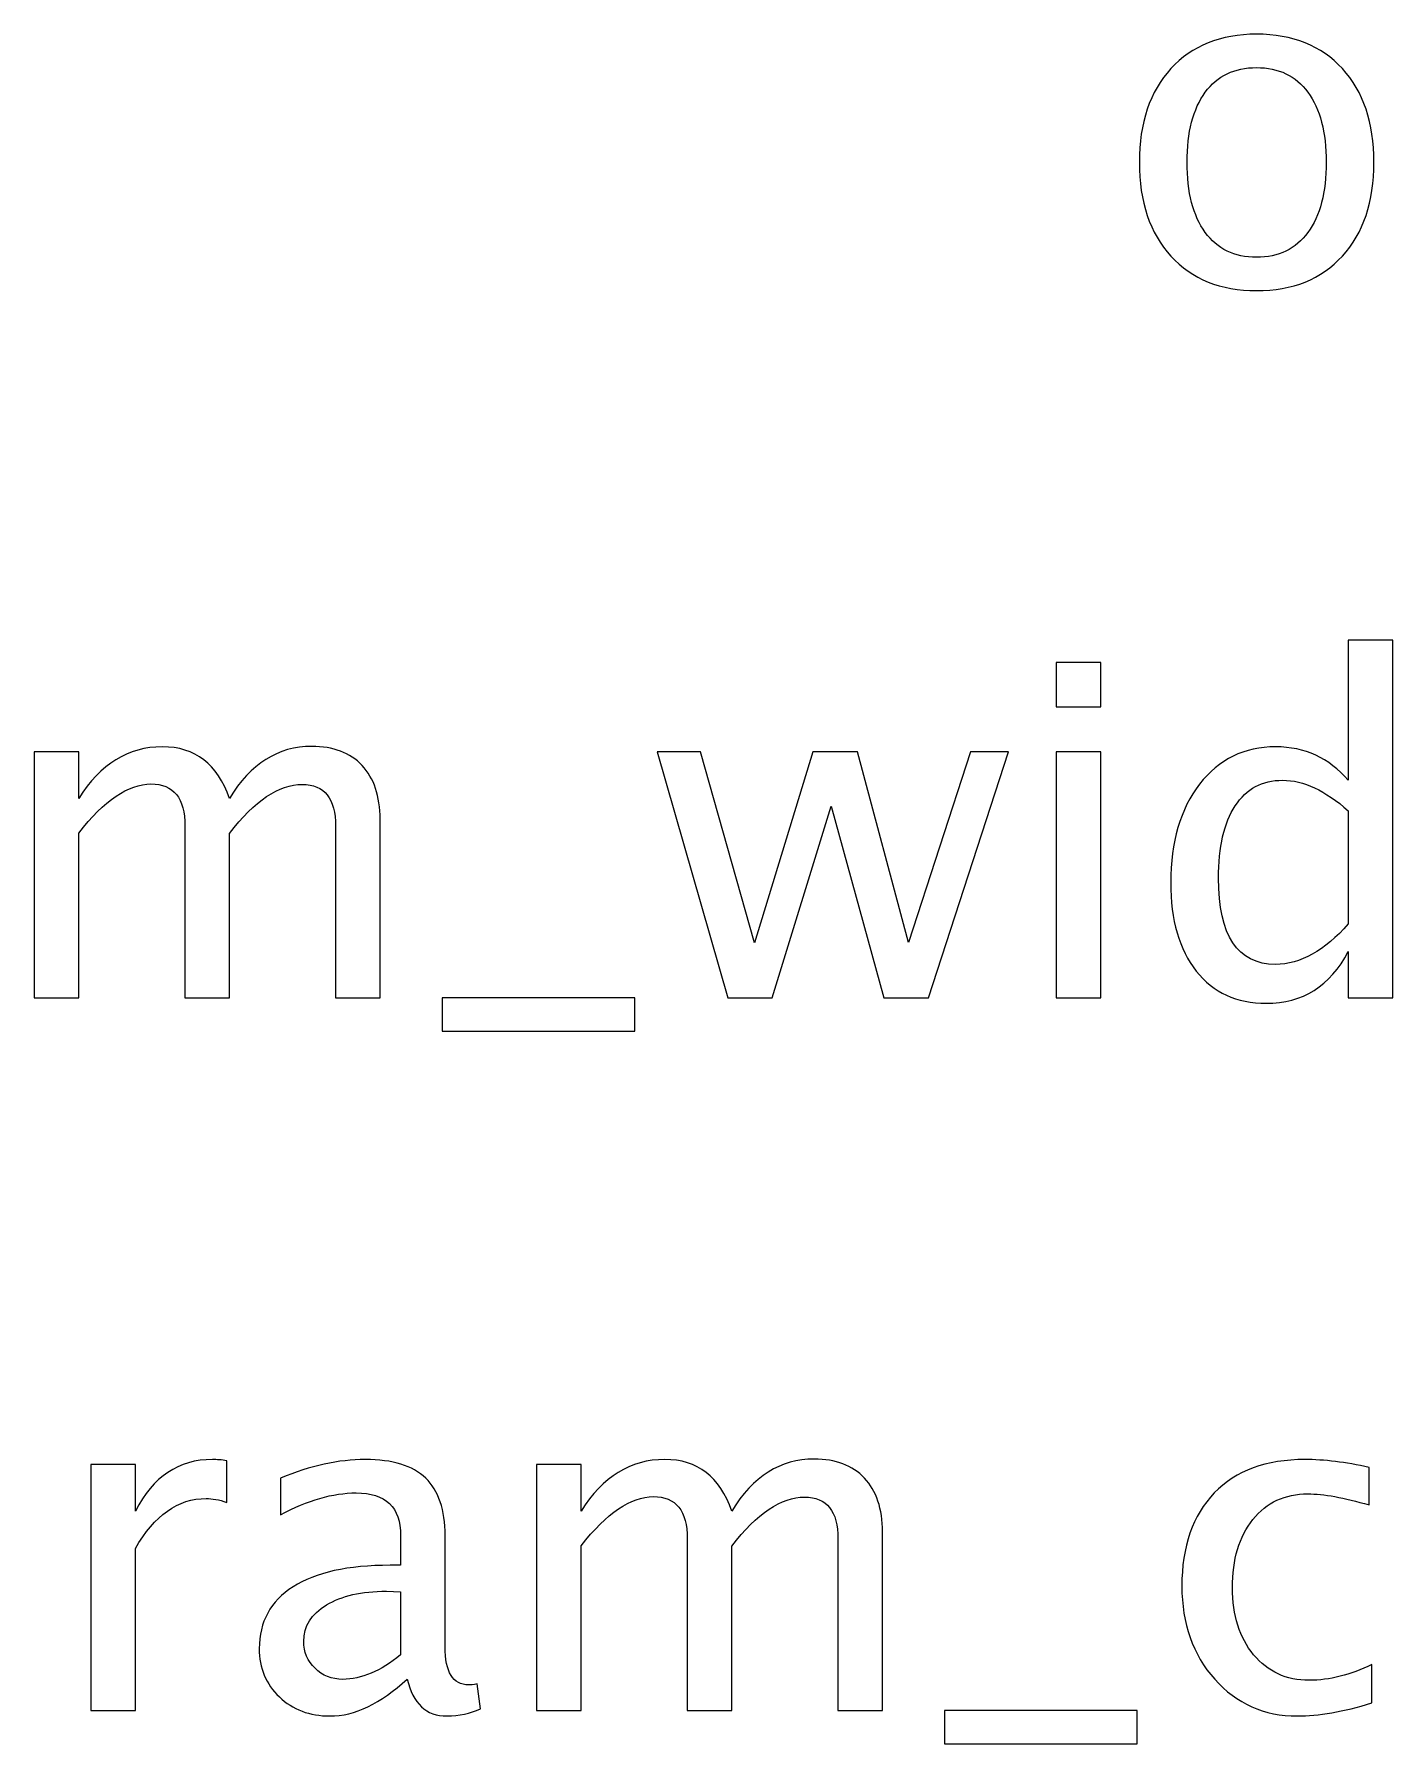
# Model space of a CAD drawing. Header units: centimetres. Extents: x -29.5 to 29.3, y -24.7 to 29.8.
# Drawn here: x -12.41 to -6.2, y 21.51 to 29.32 of the extents above; entities that cross this region are included whole.
import ezdxf

# ---------------------------------------------------------------- set-up
doc = ezdxf.new("R2010")
doc.units = ezdxf.units.CM
doc.header["$MEASUREMENT"] = 0
doc.layers.add('Layer 1', color=7, linetype='Continuous')

msp = doc.modelspace()

# ---------------------------------------------------------------- linework, layer by layer
at = {"layer": 'Layer 1'}
for points, knots in [([(-6.82569, 28.14504), (-6.99044, 28.14504), (-7.12097, 28.1976), (-7.21692, 28.30273), (-7.21692, 28.30273), (-7.31323, 28.40786), (-7.36121, 28.55074), (-7.36121, 28.731), (-7.36121, 28.731), (-7.36121, 28.91092), (-7.31323, 29.05344), (-7.21692, 29.15822), (-7.21692, 29.15822), (-7.12097, 29.26299), (-6.99044, 29.31556), (-6.82569, 29.31556), (-6.82569, 29.31556), (-6.66094, 29.31556), (-6.53042, 29.26299), (-6.43446, 29.15822), (-6.43446, 29.15822), (-6.33815, 29.05344), (-6.29017, 28.91092), (-6.29017, 28.731), (-6.29017, 28.731), (-6.29017, 28.55074), (-6.33815, 28.40786), (-6.43446, 28.30273), (-6.43446, 28.30273), (-6.53042, 28.1976), (-6.66094, 28.14504), (-6.82569, 28.14504)], [0, 0, 0, 0, 0.1111111, 0.1111111, 0.1111111, 0.1111111, 0.2222222, 0.2222222, 0.2222222, 0.2222222, 0.3333333, 0.3333333, 0.3333333, 0.3333333, 0.4444444, 0.4444444, 0.4444444, 0.4444444, 0.5555556, 0.5555556, 0.5555556, 0.5555556, 0.6666667, 0.6666667, 0.6666667, 0.6666667, 0.7777778, 0.7777778, 0.7777778, 0.7777778, 1, 1, 1, 1]), ([(-6.82605, 28.29744), (-6.7255, 28.29744), (-6.64719, 28.33519), (-6.59145, 28.41103), (-6.59145, 28.41103), (-6.53606, 28.48653), (-6.50819, 28.59342), (-6.50819, 28.731), (-6.50819, 28.731), (-6.50819, 28.86824), (-6.53606, 28.97477), (-6.59145, 29.05027), (-6.59145, 29.05027), (-6.64719, 29.12541), (-6.7255, 29.16316), (-6.82605, 29.16316), (-6.82605, 29.16316), (-6.92694, 29.16316), (-7.00526, 29.12541), (-7.06029, 29.05027), (-7.06029, 29.05027), (-7.11568, 28.97477), (-7.14319, 28.86824), (-7.14319, 28.731), (-7.14319, 28.731), (-7.14319, 28.59342), (-7.11568, 28.48653), (-7.06029, 28.41103), (-7.06029, 28.41103), (-7.00526, 28.33519), (-6.92694, 28.29744), (-6.82605, 28.29744)], [0, 0, 0, 0, 0.1111111, 0.1111111, 0.1111111, 0.1111111, 0.2222222, 0.2222222, 0.2222222, 0.2222222, 0.3333333, 0.3333333, 0.3333333, 0.3333333, 0.4444444, 0.4444444, 0.4444444, 0.4444444, 0.5555556, 0.5555556, 0.5555556, 0.5555556, 0.6666667, 0.6666667, 0.6666667, 0.6666667, 0.7777778, 0.7777778, 0.7777778, 0.7777778, 1, 1, 1, 1]), ([(-6.40731, 24.91783), (-6.40731, 24.91783), (-6.40731, 25.12844), (-6.40731, 25.12844), (-6.40731, 25.12844), (-6.49021, 24.9711), (-6.61509, 24.89243), (-6.78196, 24.89243), (-6.78196, 24.89243), (-6.91742, 24.89243), (-7.02396, 24.94147), (-7.10157, 25.03989), (-7.10157, 25.03989), (-7.17918, 25.13832), (-7.21799, 25.27273), (-7.21799, 25.44312), (-7.21799, 25.44312), (-7.21799, 25.62938), (-7.17389, 25.77931), (-7.08605, 25.89291), (-7.08605, 25.89291), (-6.99786, 26.00615), (-6.88214, 26.06295), (-6.73856, 26.06295), (-6.73856, 26.06295), (-6.60557, 26.06295), (-6.49479, 26.01215), (-6.40731, 25.9102), (-6.40731, 25.9102), (-6.40731, 25.9102), (-6.40731, 26.54978), (-6.40731, 26.54978), (-6.40731, 26.54978), (-6.40731, 26.54978), (-6.2041, 26.54978), (-6.2041, 26.54978), (-6.2041, 26.54978), (-6.2041, 26.54978), (-6.2041, 24.91783), (-6.2041, 24.91783), (-6.2041, 24.91783), (-6.2041, 24.91783), (-6.40731, 24.91783), (-6.40731, 24.91783)], [0, 0, 0, 0, 0.0833333, 0.0833333, 0.0833333, 0.0833333, 0.1666667, 0.1666667, 0.1666667, 0.1666667, 0.25, 0.25, 0.25, 0.25, 0.3333333, 0.3333333, 0.3333333, 0.3333333, 0.4166667, 0.4166667, 0.4166667, 0.4166667, 0.5, 0.5, 0.5, 0.5, 0.5833333, 0.5833333, 0.5833333, 0.5833333, 0.6666667, 0.6666667, 0.6666667, 0.6666667, 0.75, 0.75, 0.75, 0.75, 0.8333333, 0.8333333, 0.8333333, 0.8333333, 1, 1, 1, 1]), ([(-7.74081, 26.24498), (-7.74081, 26.24498), (-7.74081, 26.44818), (-7.74081, 26.44818), (-7.74081, 26.44818), (-7.74081, 26.44818), (-7.53761, 26.44818), (-7.53761, 26.44818), (-7.53761, 26.44818), (-7.53761, 26.44818), (-7.53761, 26.24498), (-7.53761, 26.24498), (-7.53761, 26.24498), (-7.53761, 26.24498), (-7.74081, 26.24498), (-7.74081, 26.24498)], [0, 0, 0, 0, 0.2, 0.2, 0.2, 0.2, 0.4, 0.4, 0.4, 0.4, 0.6, 0.6, 0.6, 0.6, 1, 1, 1, 1]), ([(-12.4063, 24.91783), (-12.4063, 24.91783), (-12.4063, 26.03967), (-12.4063, 26.03967), (-12.4063, 26.03967), (-12.4063, 26.03967), (-12.2031, 26.03967), (-12.2031, 26.03967), (-12.2031, 26.03967), (-12.2031, 26.03967), (-12.2031, 25.82765), (-12.2031, 25.82765), (-12.2031, 25.82765), (-12.10397, 25.98463), (-11.97697, 26.06295), (-11.82139, 26.06295), (-11.82139, 26.06295), (-11.67146, 26.06295), (-11.56951, 25.98463), (-11.51518, 25.82765), (-11.51518, 25.82765), (-11.41887, 25.98604), (-11.29328, 26.06507), (-11.13912, 26.06507), (-11.13912, 26.06507), (-11.04069, 26.06507), (-10.96414, 26.03614), (-10.90946, 25.97793), (-10.90946, 25.97793), (-10.85478, 25.91972), (-10.82726, 25.83823), (-10.82726, 25.73345), (-10.82726, 25.73345), (-10.82726, 25.73345), (-10.82726, 24.91783), (-10.82726, 24.91783), (-10.82726, 24.91783), (-10.82726, 24.91783), (-11.03046, 24.91783), (-11.03046, 24.91783), (-11.03046, 24.91783), (-11.03046, 24.91783), (-11.03046, 25.69994), (-11.03046, 25.69994), (-11.03046, 25.69994), (-11.03046, 25.82765), (-11.08126, 25.8915), (-11.18286, 25.8915), (-11.18286, 25.8915), (-11.28835, 25.8915), (-11.39912, 25.81706), (-11.51518, 25.66784), (-11.51518, 25.66784), (-11.51518, 25.66784), (-11.51518, 24.91783), (-11.51518, 24.91783), (-11.51518, 24.91783), (-11.51518, 24.91783), (-11.71838, 24.91783), (-11.71838, 24.91783), (-11.71838, 24.91783), (-11.71838, 24.91783), (-11.71838, 25.70065), (-11.71838, 25.70065), (-11.71838, 25.70065), (-11.71838, 25.82941), (-11.76989, 25.89361), (-11.87325, 25.89361), (-11.87325, 25.89361), (-11.97591, 25.89361), (-12.08598, 25.81883), (-12.2031, 25.6689), (-12.2031, 25.6689), (-12.2031, 25.6689), (-12.2031, 24.91783), (-12.2031, 24.91783), (-12.2031, 24.91783), (-12.2031, 24.91783), (-12.4063, 24.91783), (-12.4063, 24.91783)], [0, 0, 0, 0, 0.047619, 0.047619, 0.047619, 0.047619, 0.0952381, 0.0952381, 0.0952381, 0.0952381, 0.1428571, 0.1428571, 0.1428571, 0.1428571, 0.1904762, 0.1904762, 0.1904762, 0.1904762, 0.2380952, 0.2380952, 0.2380952, 0.2380952, 0.2857143, 0.2857143, 0.2857143, 0.2857143, 0.3333333, 0.3333333, 0.3333333, 0.3333333, 0.3809524, 0.3809524, 0.3809524, 0.3809524, 0.4285714, 0.4285714, 0.4285714, 0.4285714, 0.4761905, 0.4761905, 0.4761905, 0.4761905, 0.5238095, 0.5238095, 0.5238095, 0.5238095, 0.5714286, 0.5714286, 0.5714286, 0.5714286, 0.6190476, 0.6190476, 0.6190476, 0.6190476, 0.6666667, 0.6666667, 0.6666667, 0.6666667, 0.7142857, 0.7142857, 0.7142857, 0.7142857, 0.7619048, 0.7619048, 0.7619048, 0.7619048, 0.8095238, 0.8095238, 0.8095238, 0.8095238, 0.8571429, 0.8571429, 0.8571429, 0.8571429, 0.9047619, 0.9047619, 0.9047619, 0.9047619, 1, 1, 1, 1]), ([(-9.24047, 24.91783), (-9.24047, 24.91783), (-9.5622, 26.03967), (-9.5622, 26.03967), (-9.5622, 26.03967), (-9.5622, 26.03967), (-9.36394, 26.03967), (-9.36394, 26.03967), (-9.36394, 26.03967), (-9.36394, 26.03967), (-9.11735, 25.16866), (-9.11735, 25.16866), (-9.11735, 25.16866), (-9.11735, 25.16866), (-8.85135, 26.03967), (-8.85135, 26.03967), (-8.85135, 26.03967), (-8.85135, 26.03967), (-8.64815, 26.03967), (-8.64815, 26.03967), (-8.64815, 26.03967), (-8.64815, 26.03967), (-8.41426, 25.17007), (-8.41426, 25.17007), (-8.41426, 25.17007), (-8.41426, 25.17007), (-8.13133, 26.03967), (-8.13133, 26.03967), (-8.13133, 26.03967), (-8.13133, 26.03967), (-7.95776, 26.03967), (-7.95776, 26.03967), (-7.95776, 26.03967), (-7.95776, 26.03967), (-8.32395, 24.91783), (-8.32395, 24.91783), (-8.32395, 24.91783), (-8.32395, 24.91783), (-8.52715, 24.91783), (-8.52715, 24.91783), (-8.52715, 24.91783), (-8.52715, 24.91783), (-8.76774, 25.79272), (-8.76774, 25.79272), (-8.76774, 25.79272), (-8.76774, 25.79272), (-9.03727, 24.91783), (-9.03727, 24.91783), (-9.03727, 24.91783), (-9.03727, 24.91783), (-9.24047, 24.91783), (-9.24047, 24.91783)], [0, 0, 0, 0, 0.0714286, 0.0714286, 0.0714286, 0.0714286, 0.1428571, 0.1428571, 0.1428571, 0.1428571, 0.2142857, 0.2142857, 0.2142857, 0.2142857, 0.2857143, 0.2857143, 0.2857143, 0.2857143, 0.3571429, 0.3571429, 0.3571429, 0.3571429, 0.4285714, 0.4285714, 0.4285714, 0.4285714, 0.5, 0.5, 0.5, 0.5, 0.5714286, 0.5714286, 0.5714286, 0.5714286, 0.6428571, 0.6428571, 0.6428571, 0.6428571, 0.7142857, 0.7142857, 0.7142857, 0.7142857, 0.7857143, 0.7857143, 0.7857143, 0.7857143, 0.8571429, 0.8571429, 0.8571429, 0.8571429, 1, 1, 1, 1]), ([(-7.74081, 24.91783), (-7.74081, 24.91783), (-7.74081, 26.03967), (-7.74081, 26.03967), (-7.74081, 26.03967), (-7.74081, 26.03967), (-7.53761, 26.03967), (-7.53761, 26.03967), (-7.53761, 26.03967), (-7.53761, 26.03967), (-7.53761, 24.91783), (-7.53761, 24.91783), (-7.53761, 24.91783), (-7.53761, 24.91783), (-7.74081, 24.91783), (-7.74081, 24.91783)], [0, 0, 0, 0, 0.2, 0.2, 0.2, 0.2, 0.4, 0.4, 0.4, 0.4, 0.6, 0.6, 0.6, 0.6, 1, 1, 1, 1]), ([(-6.40731, 25.7712), (-6.51279, 25.86398), (-6.61262, 25.91055), (-6.70717, 25.91055), (-6.70717, 25.91055), (-6.8003, 25.91055), (-6.87227, 25.87174), (-6.92342, 25.79378), (-6.92342, 25.79378), (-6.97457, 25.71617), (-6.99997, 25.6061), (-6.99997, 25.46358), (-6.99997, 25.46358), (-6.99997, 25.20146), (-6.91319, 25.07023), (-6.73927, 25.07023), (-6.73927, 25.07023), (-6.62638, 25.07023), (-6.51561, 25.13197), (-6.40731, 25.25509), (-6.40731, 25.25509), (-6.40731, 25.25509), (-6.40731, 25.7712), (-6.40731, 25.7712)], [0, 0, 0, 0, 0.1428571, 0.1428571, 0.1428571, 0.1428571, 0.2857143, 0.2857143, 0.2857143, 0.2857143, 0.4285714, 0.4285714, 0.4285714, 0.4285714, 0.5714286, 0.5714286, 0.5714286, 0.5714286, 0.7142857, 0.7142857, 0.7142857, 0.7142857, 1, 1, 1, 1]), ([(-10.54434, 24.76543), (-10.54434, 24.76543), (-10.54434, 24.91783), (-10.54434, 24.91783), (-10.54434, 24.91783), (-10.54434, 24.91783), (-9.66381, 24.91783), (-9.66381, 24.91783), (-9.66381, 24.91783), (-9.66381, 24.91783), (-9.66381, 24.76543), (-9.66381, 24.76543), (-9.66381, 24.76543), (-9.66381, 24.76543), (-10.54434, 24.76543), (-10.54434, 24.76543)], [0, 0, 0, 0, 0.2, 0.2, 0.2, 0.2, 0.4, 0.4, 0.4, 0.4, 0.6, 0.6, 0.6, 0.6, 1, 1, 1, 1]), ([(-12.14771, 21.66522), (-12.14771, 21.66522), (-12.14771, 22.78706), (-12.14771, 22.78706), (-12.14771, 22.78706), (-12.14771, 22.78706), (-11.94451, 22.78706), (-11.94451, 22.78706), (-11.94451, 22.78706), (-11.94451, 22.78706), (-11.94451, 22.57504), (-11.94451, 22.57504), (-11.94451, 22.57504), (-11.86372, 22.73202), (-11.7466, 22.81034), (-11.59279, 22.81034), (-11.59279, 22.81034), (-11.57198, 22.81034), (-11.5501, 22.80857), (-11.52753, 22.80505), (-11.52753, 22.80505), (-11.52753, 22.80505), (-11.52753, 22.6149), (-11.52753, 22.6149), (-11.52753, 22.6149), (-11.5628, 22.62654), (-11.59385, 22.63254), (-11.62066, 22.63254), (-11.62066, 22.63254), (-11.74978, 22.63254), (-11.85773, 22.55634), (-11.94451, 22.40359), (-11.94451, 22.40359), (-11.94451, 22.40359), (-11.94451, 21.66522), (-11.94451, 21.66522), (-11.94451, 21.66522), (-11.94451, 21.66522), (-12.14771, 21.66522), (-12.14771, 21.66522)], [0, 0, 0, 0, 0.0909091, 0.0909091, 0.0909091, 0.0909091, 0.1818182, 0.1818182, 0.1818182, 0.1818182, 0.2727273, 0.2727273, 0.2727273, 0.2727273, 0.3636364, 0.3636364, 0.3636364, 0.3636364, 0.4545455, 0.4545455, 0.4545455, 0.4545455, 0.5454545, 0.5454545, 0.5454545, 0.5454545, 0.6363636, 0.6363636, 0.6363636, 0.6363636, 0.7272727, 0.7272727, 0.7272727, 0.7272727, 0.8181818, 0.8181818, 0.8181818, 0.8181818, 1, 1, 1, 1]), ([(-10.70344, 21.8081), (-10.8255, 21.69591), (-10.94297, 21.63982), (-11.05586, 21.63982), (-11.05586, 21.63982), (-11.14864, 21.63982), (-11.2259, 21.66875), (-11.28693, 21.72696), (-11.28693, 21.72696), (-11.34831, 21.78516), (-11.37901, 21.85854), (-11.37901, 21.94709), (-11.37901, 21.94709), (-11.37901, 22.0695), (-11.3275, 22.1637), (-11.22449, 22.22931), (-11.22449, 22.22931), (-11.12148, 22.29493), (-10.97366, 22.32774), (-10.78105, 22.32774), (-10.78105, 22.32774), (-10.78105, 22.32774), (-10.73342, 22.32774), (-10.73342, 22.32774), (-10.73342, 22.32774), (-10.73342, 22.32774), (-10.73342, 22.46285), (-10.73342, 22.46285), (-10.73342, 22.46285), (-10.73342, 22.59303), (-10.80116, 22.65794), (-10.93698, 22.65794), (-10.93698, 22.65794), (-11.0421, 22.65794), (-11.15711, 22.62478), (-11.28164, 22.55845), (-11.28164, 22.55845), (-11.28164, 22.55845), (-11.28164, 22.72567), (-11.28164, 22.72567), (-11.28164, 22.72567), (-11.14476, 22.78212), (-11.01564, 22.81034), (-10.89464, 22.81034), (-10.89464, 22.81034), (-10.77011, 22.81034), (-10.67804, 22.78212), (-10.61912, 22.72532), (-10.61912, 22.72532), (-10.55986, 22.66852), (-10.53022, 22.58103), (-10.53022, 22.46285), (-10.53022, 22.46285), (-10.53022, 22.46285), (-10.53022, 21.95591), (-10.53022, 21.95591), (-10.53022, 21.95591), (-10.53022, 21.83985), (-10.49459, 21.78164), (-10.42298, 21.78164), (-10.42298, 21.78164), (-10.41416, 21.78164), (-10.4011, 21.78305), (-10.38382, 21.78587), (-10.38382, 21.78587), (-10.38382, 21.78587), (-10.36935, 21.67298), (-10.36935, 21.67298), (-10.36935, 21.67298), (-10.41557, 21.65076), (-10.46637, 21.63982), (-10.52211, 21.63982), (-10.52211, 21.63982), (-10.61701, 21.63982), (-10.67733, 21.69591), (-10.70344, 21.8081)], [0, 0, 0, 0, 0.05, 0.05, 0.05, 0.05, 0.1, 0.1, 0.1, 0.1, 0.15, 0.15, 0.15, 0.15, 0.2, 0.2, 0.2, 0.2, 0.25, 0.25, 0.25, 0.25, 0.3, 0.3, 0.3, 0.3, 0.35, 0.35, 0.35, 0.35, 0.4, 0.4, 0.4, 0.4, 0.45, 0.45, 0.45, 0.45, 0.5, 0.5, 0.5, 0.5, 0.55, 0.55, 0.55, 0.55, 0.6, 0.6, 0.6, 0.6, 0.65, 0.65, 0.65, 0.65, 0.7, 0.7, 0.7, 0.7, 0.75, 0.75, 0.75, 0.75, 0.8, 0.8, 0.8, 0.8, 0.85, 0.85, 0.85, 0.85, 0.9, 0.9, 0.9, 0.9, 1, 1, 1, 1]), ([(-10.11289, 21.66522), (-10.11289, 21.66522), (-10.11289, 22.78706), (-10.11289, 22.78706), (-10.11289, 22.78706), (-10.11289, 22.78706), (-9.90969, 22.78706), (-9.90969, 22.78706), (-9.90969, 22.78706), (-9.90969, 22.78706), (-9.90969, 22.57504), (-9.90969, 22.57504), (-9.90969, 22.57504), (-9.81056, 22.73202), (-9.68356, 22.81034), (-9.52798, 22.81034), (-9.52798, 22.81034), (-9.37805, 22.81034), (-9.2761, 22.73202), (-9.22177, 22.57504), (-9.22177, 22.57504), (-9.12546, 22.73343), (-8.99987, 22.81246), (-8.84571, 22.81246), (-8.84571, 22.81246), (-8.74728, 22.81246), (-8.67073, 22.78353), (-8.61605, 22.72532), (-8.61605, 22.72532), (-8.56137, 22.66711), (-8.53385, 22.58562), (-8.53385, 22.48084), (-8.53385, 22.48084), (-8.53385, 22.48084), (-8.53385, 21.66522), (-8.53385, 21.66522), (-8.53385, 21.66522), (-8.53385, 21.66522), (-8.73705, 21.66522), (-8.73705, 21.66522), (-8.73705, 21.66522), (-8.73705, 21.66522), (-8.73705, 22.44733), (-8.73705, 22.44733), (-8.73705, 22.44733), (-8.73705, 22.57504), (-8.78785, 22.63889), (-8.88945, 22.63889), (-8.88945, 22.63889), (-8.99494, 22.63889), (-9.10571, 22.56445), (-9.22177, 22.41523), (-9.22177, 22.41523), (-9.22177, 22.41523), (-9.22177, 21.66522), (-9.22177, 21.66522), (-9.22177, 21.66522), (-9.22177, 21.66522), (-9.42497, 21.66522), (-9.42497, 21.66522), (-9.42497, 21.66522), (-9.42497, 21.66522), (-9.42497, 22.44804), (-9.42497, 22.44804), (-9.42497, 22.44804), (-9.42497, 22.5768), (-9.47648, 22.641), (-9.57984, 22.641), (-9.57984, 22.641), (-9.6825, 22.641), (-9.79257, 22.56622), (-9.90969, 22.41629), (-9.90969, 22.41629), (-9.90969, 22.41629), (-9.90969, 21.66522), (-9.90969, 21.66522), (-9.90969, 21.66522), (-9.90969, 21.66522), (-10.11289, 21.66522), (-10.11289, 21.66522)], [0, 0, 0, 0, 0.047619, 0.047619, 0.047619, 0.047619, 0.0952381, 0.0952381, 0.0952381, 0.0952381, 0.1428571, 0.1428571, 0.1428571, 0.1428571, 0.1904762, 0.1904762, 0.1904762, 0.1904762, 0.2380952, 0.2380952, 0.2380952, 0.2380952, 0.2857143, 0.2857143, 0.2857143, 0.2857143, 0.3333333, 0.3333333, 0.3333333, 0.3333333, 0.3809524, 0.3809524, 0.3809524, 0.3809524, 0.4285714, 0.4285714, 0.4285714, 0.4285714, 0.4761905, 0.4761905, 0.4761905, 0.4761905, 0.5238095, 0.5238095, 0.5238095, 0.5238095, 0.5714286, 0.5714286, 0.5714286, 0.5714286, 0.6190476, 0.6190476, 0.6190476, 0.6190476, 0.6666667, 0.6666667, 0.6666667, 0.6666667, 0.7142857, 0.7142857, 0.7142857, 0.7142857, 0.7619048, 0.7619048, 0.7619048, 0.7619048, 0.8095238, 0.8095238, 0.8095238, 0.8095238, 0.8571429, 0.8571429, 0.8571429, 0.8571429, 0.9047619, 0.9047619, 0.9047619, 0.9047619, 1, 1, 1, 1]), ([(-6.29936, 21.69909), (-6.43094, 21.65958), (-6.54454, 21.63982), (-6.64014, 21.63982), (-6.64014, 21.63982), (-6.79183, 21.63982), (-6.91742, 21.69591), (-7.01726, 21.80774), (-7.01726, 21.80774), (-7.1171, 21.91993), (-7.16719, 22.06139), (-7.16719, 22.23178), (-7.16719, 22.23178), (-7.16719, 22.41382), (-7.1178, 22.55599), (-7.01902, 22.65759), (-7.01902, 22.65759), (-6.92024, 22.75954), (-6.78231, 22.81034), (-6.60521, 22.81034), (-6.60521, 22.81034), (-6.51808, 22.81034), (-6.42001, 22.79834), (-6.31206, 22.77436), (-6.31206, 22.77436), (-6.31206, 22.77436), (-6.31206, 22.6029), (-6.31206, 22.6029), (-6.31206, 22.6029), (-6.42671, 22.63677), (-6.52019, 22.6537), (-6.59216, 22.6537), (-6.59216, 22.6537), (-6.69658, 22.6537), (-6.78019, 22.61455), (-6.84263, 22.53658), (-6.84263, 22.53658), (-6.90508, 22.45862), (-6.93647, 22.35455), (-6.93647, 22.22473), (-6.93647, 22.22473), (-6.93647, 22.09878), (-6.90402, 21.99718), (-6.83946, 21.91922), (-6.83946, 21.91922), (-6.7749, 21.84161), (-6.69059, 21.8028), (-6.58581, 21.8028), (-6.58581, 21.8028), (-6.49303, 21.8028), (-6.39778, 21.82679), (-6.29936, 21.87477), (-6.29936, 21.87477), (-6.29936, 21.87477), (-6.29936, 21.69909), (-6.29936, 21.69909)], [0, 0, 0, 0, 0.0666667, 0.0666667, 0.0666667, 0.0666667, 0.1333333, 0.1333333, 0.1333333, 0.1333333, 0.2, 0.2, 0.2, 0.2, 0.2666667, 0.2666667, 0.2666667, 0.2666667, 0.3333333, 0.3333333, 0.3333333, 0.3333333, 0.4, 0.4, 0.4, 0.4, 0.4666667, 0.4666667, 0.4666667, 0.4666667, 0.5333333, 0.5333333, 0.5333333, 0.5333333, 0.6, 0.6, 0.6, 0.6, 0.6666667, 0.6666667, 0.6666667, 0.6666667, 0.7333333, 0.7333333, 0.7333333, 0.7333333, 0.8, 0.8, 0.8, 0.8, 0.8666667, 0.8666667, 0.8666667, 0.8666667, 1, 1, 1, 1]), ([(-10.73342, 21.91887), (-10.73342, 21.91887), (-10.73342, 22.20709), (-10.73342, 22.20709), (-10.73342, 22.20709), (-10.73342, 22.20709), (-10.79869, 22.2092), (-10.79869, 22.2092), (-10.79869, 22.2092), (-10.91158, 22.2092), (-11.00259, 22.18839), (-11.07209, 22.14676), (-11.07209, 22.14676), (-11.14123, 22.10478), (-11.17581, 22.0494), (-11.17581, 21.98025), (-11.17581, 21.98025), (-11.17581, 21.93192), (-11.15852, 21.891), (-11.1243, 21.85748), (-11.1243, 21.85748), (-11.08973, 21.82397), (-11.04775, 21.80704), (-10.99801, 21.80704), (-10.99801, 21.80704), (-10.91334, 21.80704), (-10.82514, 21.84443), (-10.73342, 21.91887)], [0, 0, 0, 0, 0.125, 0.125, 0.125, 0.125, 0.25, 0.25, 0.25, 0.25, 0.375, 0.375, 0.375, 0.375, 0.5, 0.5, 0.5, 0.5, 0.625, 0.625, 0.625, 0.625, 0.75, 0.75, 0.75, 0.75, 1, 1, 1, 1]), ([(-8.25093, 21.51282), (-8.25093, 21.51282), (-8.25093, 21.66522), (-8.25093, 21.66522), (-8.25093, 21.66522), (-8.25093, 21.66522), (-7.3704, 21.66522), (-7.3704, 21.66522), (-7.3704, 21.66522), (-7.3704, 21.66522), (-7.3704, 21.51282), (-7.3704, 21.51282), (-7.3704, 21.51282), (-7.3704, 21.51282), (-8.25093, 21.51282), (-8.25093, 21.51282)], [0, 0, 0, 0, 0.2, 0.2, 0.2, 0.2, 0.4, 0.4, 0.4, 0.4, 0.6, 0.6, 0.6, 0.6, 1, 1, 1, 1])]:
    msp.add_open_spline(points, degree=3, knots=knots, dxfattribs=at)

doc.saveas('drawing.dxf')
